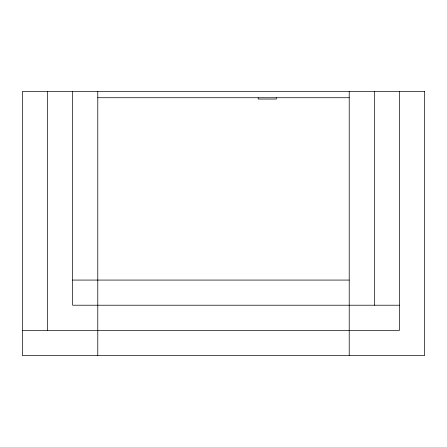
<?xml version="1.0" encoding="UTF-8"?>
<svg xmlns="http://www.w3.org/2000/svg" width="447" height="447" viewBox="0 0 447 447"><rect width="100%" height="100%" fill="white"/><g stroke="black" fill="none" stroke-linecap="round" stroke-linejoin="round"><path stroke-width="0.67" d="M97.781 97.725L349.219 97.725M72.638 280.073L349.219 280.073M399.506 305.217L72.638 305.217L72.638 91.495M22.35 330.361L399.506 330.361L399.506 91.495M374.362 91.495L374.362 305.217M349.219 91.495L349.219 355.505M276.302 97.781L276.302 99.038L258.198 99.038L258.198 97.781M97.781 91.495L97.781 355.505M47.494 91.495L47.494 330.361M424.65 91.495L22.35 91.495L22.35 355.505L424.65 355.505L424.65 91.495"/></g></svg>
